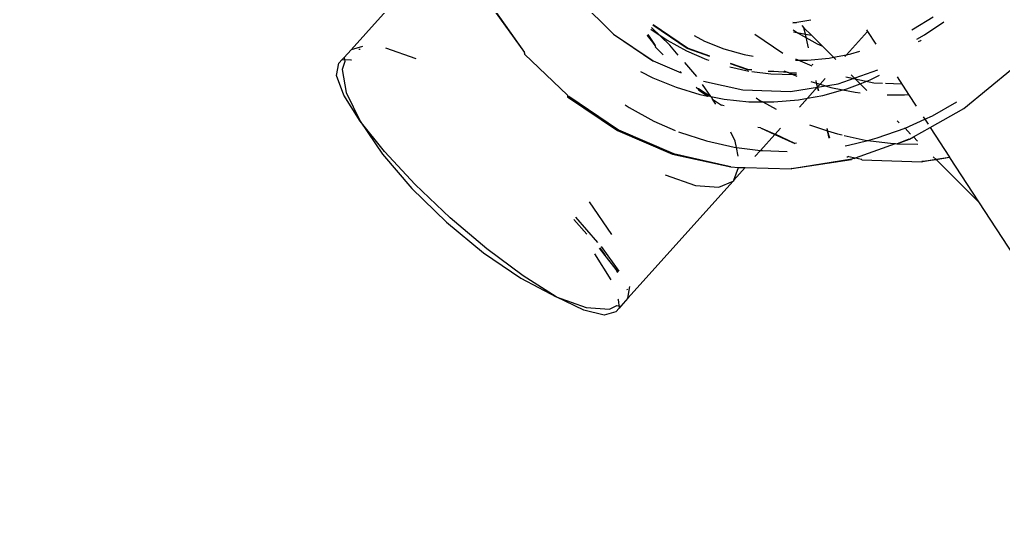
# Model space of a CAD drawing. Header units: millimetres. Extents: x -12551121 to 353735, y 112272 to 285506.
# Drawn here: x 97590.1 to 97657.5, y 178428.7 to 178463.7 of the extents above; entities that cross this region are included whole.
import ezdxf

# ---------------------------------------------------------------- set-up
doc = ezdxf.new("R2010")
doc.units = ezdxf.units.MM
doc.header["$MEASUREMENT"] = 0
doc.layers.add('+AT9-HATCH', color=8, linetype='Continuous')
doc.layers.add('+AT9_Hardscape', color=1, linetype='Continuous')

# ---------------------------------------------------------------- blocks, each defined once
blk = doc.blocks.new('hammock')
at = {"layer": '+AT9_Hardscape', "color": 1}
for p, q in [((965.539, 1444.917), (958.333, 1436.887)), ((967.798, 1440.061), (970.208, 1436.707)), ((967.84, 1440.063), (970.208, 1436.707)), ((973.976, 1440.279), (976.317, 1437.959)), ((973.976, 1440.279), (976.317, 1437.959)), ((973.976, 1440.279), (976.317, 1437.959)), ((981.381, 1436.997), (979.028, 1438.609)), ((988.587, 1438.779), (988.823, 1438.748)), ((989.833, 1438.931), (988.593, 1438.705)), ((996.866, 1438.317), (998.212, 1439.152)), ((997.623, 1437.917), (998.929, 1438.813)), ((976.317, 1437.959), (979.021, 1436.128)), ((976.317, 1437.959), (979.021, 1436.128)), ((976.317, 1437.959), (979.008, 1436.133)), ((978.66, 1437.931), (979.176, 1437.191)), ((978.868, 1438.314), (979.992, 1437.549)), ((980.167, 1437.204), (978.924, 1438.418)), ((981.358, 1436.971), (979.012, 1438.578)), ((985.984, 1437.969), (987.906, 1436.665)), ((985.985, 1437.969), (987.91, 1436.666)), ((985.985, 1437.969), (987.91, 1436.666)), ((988.626, 1438.26), (988.959, 1438.033)), ((988.635, 1438.129), (989.453, 1437.968)), ((988.959, 1438.033), (990.271, 1437.31)), ((989.207, 1438.547), (989.353, 1438.402)), ((989.453, 1437.968), (989.353, 1438.402)), ((989.353, 1438.402), (989.872, 1437.885)), ((989.668, 1437.033), (989.453, 1437.968)), ((989.453, 1437.968), (989.872, 1437.885)), ((992.273, 1436.555), (993.708, 1438.154)), ((993.636, 1438.263), (993.708, 1438.154)), ((993.708, 1438.154), (994.286, 1437.266)), ((996.744, 1438.256), (996.866, 1438.317)), ((997.093, 1437.617), (997.623, 1437.917)), ((978.628, 1437.873), (979.176, 1437.191)), ((979.176, 1437.191), (978.648, 1437.908)), ((979.992, 1437.549), (981.304, 1436.825)), ((981.831, 1437.86), (982.546, 1437.492)), ((982.546, 1437.492), (983.875, 1436.963)), ((989.872, 1437.885), (991.382, 1436.38)), ((990.271, 1437.31), (990.586, 1437.173)), ((997.336, 1437.511), (997.19, 1437.441)), ((997.379, 1437.547), (997.336, 1437.511)), ((958.333, 1436.887), (957.853, 1436.352)), ((959.119, 1437.113), (958.333, 1436.887)), ((958.875, 1436.927), (958.966, 1436.943)), ((962.789, 1436.265), (960.72, 1436.992)), ((970.212, 1436.661), (970.208, 1436.707)), ((970.212, 1436.661), (970.21, 1436.601)), ((970.21, 1436.601), (973.163, 1433.78)), ((979.179, 1437.146), (979.176, 1437.191)), ((979.179, 1437.146), (979.177, 1437.086)), ((979.177, 1437.086), (979.713, 1436.554)), ((980.743, 1436.531), (980.167, 1437.204)), ((981.304, 1436.825), (982.681, 1436.228)), ((982.907, 1436.425), (981.358, 1436.971)), ((982.915, 1436.457), (981.381, 1436.997)), ((983.875, 1436.963), (985.257, 1436.562)), ((992.273, 1436.555), (992.571, 1436.614)), ((992.571, 1436.614), (993.188, 1436.795)), ((957.347, 1435.139), (957.506, 1435.966)), ((957.733, 1436.218), (957.506, 1435.966)), ((957.909, 1436.09), (957.715, 1435.548)), ((957.853, 1436.352), (957.733, 1436.218)), ((957.733, 1436.218), (958.312, 1436.213)), ((957.853, 1436.352), (957.909, 1436.09)), ((958.312, 1436.213), (958.363, 1436.201)), ((979.021, 1436.128), (980.94, 1435.301)), ((979.021, 1436.128), (980.94, 1435.301)), ((979.021, 1436.128), (980.94, 1435.301)), ((982.01, 1435.05), (981.188, 1436.011)), ((982.681, 1436.228), (982.842, 1436.175)), ((985.485, 1435.517), (984.326, 1435.926)), ((985.508, 1435.543), (984.331, 1435.958)), ((985.257, 1436.562), (985.877, 1436.446)), ((988.773, 1436.275), (989.908, 1435.785)), ((988.773, 1436.275), (989.908, 1435.785)), ((988.773, 1436.275), (989.908, 1435.785)), ((988.78, 1436.169), (989.61, 1436.173)), ((989.61, 1436.173), (991.093, 1436.323)), ((989.962, 1435.839), (989.948, 1435.901)), ((991.093, 1436.323), (991.382, 1436.38)), ((991.382, 1436.38), (992.273, 1436.555)), ((991.382, 1436.38), (991.543, 1436.219)), ((992.168, 1436.438), (992.273, 1436.555)), ((957.715, 1435.548), (958.008, 1433.969)), ((978.164, 1435.41), (979.012, 1434.967)), ((980.882, 1435.397), (980.95, 1435.329)), ((984.29, 1435.723), (985.58, 1435.435)), ((985.79, 1435.494), (985.485, 1435.517)), ((985.792, 1435.521), (985.508, 1435.543)), ((985.782, 1435.409), (987.1, 1435.244)), ((987.302, 1435.405), (986.91, 1435.407)), ((987.1, 1435.244), (988.632, 1435.197)), ((988.278, 1435.33), (987.302, 1435.405)), ((987.979, 1435.452), (988.278, 1435.33)), ((988.361, 1435.296), (988.278, 1435.33)), ((988.846, 1435.286), (988.361, 1435.296)), ((988.361, 1435.296), (988.86, 1435.093)), ((988.848, 1435.258), (988.361, 1435.296)), ((991.694, 1434.554), (994.413, 1435.507)), ((991.694, 1434.554), (994.413, 1435.507)), ((991.694, 1434.554), (994.413, 1435.507)), ((1000.306, 1432.862), (1003.649, 1435.611)), ((957.845, 1433.788), (957.347, 1435.139)), ((979.012, 1434.967), (980.599, 1434.32)), ((982.47, 1434.739), (985.174, 1434.14)), ((982.47, 1434.739), (985.174, 1434.14)), ((982.47, 1434.739), (985.174, 1434.14)), ((988.437, 1434.043), (991.694, 1434.554)), ((988.437, 1434.043), (991.694, 1434.554)), ((988.437, 1434.043), (991.694, 1434.554)), ((988.632, 1435.197), (988.851, 1435.211)), ((989.837, 1434.724), (990.225, 1434.607)), ((990.225, 1434.607), (990.184, 1434.787)), ((990.287, 1434.342), (990.225, 1434.607)), ((990.225, 1434.607), (990.462, 1434.537)), ((990.462, 1434.537), (990.819, 1434.935)), ((992.235, 1435.047), (992.921, 1434.895)), ((992.235, 1435.047), (994.141, 1434.625)), ((992.235, 1435.047), (994.141, 1434.625)), ((992.294, 1434.227), (993.198, 1434.569)), ((992.593, 1435.173), (993.198, 1434.569)), ((993.198, 1434.569), (993.891, 1434.832)), ((993.198, 1434.569), (993.658, 1434.111)), ((993.891, 1434.832), (994.544, 1435.149)), ((994.141, 1434.625), (994.743, 1434.607)), ((994.141, 1434.625), (994.743, 1434.607)), ((994.952, 1434.601), (996.044, 1434.568)), ((994.952, 1434.601), (996.044, 1434.568)), ((995.735, 1435.042), (996.528, 1433.825)), ((958.008, 1433.969), (958.966, 1432.005)), ((980.599, 1434.32), (982.234, 1433.83)), ((981.97, 1434.319), (982.133, 1434.203)), ((982.13, 1434.264), (982.133, 1434.203)), ((982.171, 1434.165), (982.133, 1434.203)), ((982.133, 1434.203), (982.136, 1434.155)), ((982.136, 1434.155), (982.772, 1433.723)), ((982.171, 1434.165), (982.213, 1434.188)), ((982.772, 1433.723), (982.171, 1434.165)), ((982.213, 1434.188), (982.977, 1433.683)), ((982.977, 1433.683), (982.411, 1434.513)), ((985.174, 1434.14), (988.437, 1434.043)), ((985.174, 1434.14), (988.437, 1434.043)), ((985.174, 1434.14), (988.437, 1434.043)), ((989.601, 1433.578), (990.287, 1434.342)), ((990.287, 1434.342), (990.462, 1434.537)), ((990.344, 1434.09), (990.287, 1434.342)), ((990.371, 1434.084), (990.287, 1434.342)), ((990.462, 1434.537), (991.201, 1434.315)), ((990.653, 1433.769), (992.024, 1434.151)), ((991.201, 1434.315), (992.024, 1434.151)), ((992.024, 1434.151), (992.294, 1434.227)), ((992.024, 1434.151), (992.87, 1433.984)), ((992.87, 1433.984), (993.199, 1433.95)), ((958.966, 1432.005), (957.845, 1433.788)), ((973.163, 1433.78), (973.166, 1433.718)), ((973.204, 1433.681), (973.166, 1433.718)), ((973.166, 1433.718), (973.168, 1433.67)), ((973.168, 1433.67), (976.584, 1431.356)), ((973.204, 1433.681), (973.246, 1433.703)), ((976.616, 1431.37), (973.204, 1433.681)), ((973.246, 1433.703), (976.652, 1431.396)), ((982.234, 1433.83), (982.772, 1433.723)), ((982.951, 1433.688), (982.772, 1433.723)), ((982.951, 1433.688), (982.977, 1433.683)), ((982.994, 1433.659), (982.951, 1433.688)), ((982.977, 1433.683), (983.902, 1433.499)), ((982.994, 1433.659), (982.977, 1433.683)), ((982.994, 1433.659), (983.102, 1433.5)), ((983.102, 1433.5), (983.71, 1433.088)), ((983.325, 1433.174), (983.102, 1433.5)), ((983.902, 1433.499), (985.592, 1433.328)), ((985.592, 1433.328), (986.537, 1433.322)), ((986.078, 1433.61), (986.344, 1433.428)), ((986.344, 1433.428), (986.537, 1433.322)), ((986.537, 1433.322), (987.289, 1433.317)), ((986.537, 1433.322), (987.453, 1432.817)), ((987.289, 1433.317), (988.981, 1433.465)), ((988.981, 1433.465), (989.601, 1433.578)), ((989.049, 1432.962), (989.601, 1433.578)), ((989.601, 1433.578), (990.653, 1433.769)), ((995.056, 1433.809), (996.256, 1433.802)), ((996.256, 1433.802), (996.528, 1433.825)), ((996.528, 1433.825), (997.042, 1433.038)), ((998.159, 1432.372), (999.831, 1433.318)), ((977.11, 1433.125), (977.377, 1432.944)), ((977.377, 1432.944), (979.066, 1432.012)), ((983.897, 1433.047), (983.71, 1433.088)), ((998.003, 1431.563), (1000.306, 1432.862)), ((960.634, 1429.913), (958.966, 1432.005)), ((958.966, 1432.005), (960.485, 1429.748)), ((979.066, 1432.012), (980.547, 1431.37)), ((995.75, 1432.025), (995.88, 1431.896)), ((996.29, 1431.522), (997.632, 1432.133)), ((997.528, 1432.292), (997.632, 1432.133)), ((997.632, 1432.133), (998.159, 1432.372)), ((997.632, 1432.133), (997.856, 1431.789)), ((976.584, 1431.356), (980.353, 1429.731)), ((980.381, 1429.746), (976.616, 1431.37)), ((976.652, 1431.396), (980.412, 1429.775)), ((980.77, 1431.273), (980.837, 1431.244)), ((980.837, 1431.244), (982.678, 1430.646)), ((984.656, 1430.623), (984.361, 1431.243)), ((986.379, 1431.553), (986.208, 1431.558)), ((986.379, 1431.553), (987.392, 1431.116)), ((986.379, 1431.553), (987.365, 1431.086)), ((987.392, 1431.116), (987.747, 1431.512)), ((989.737, 1431.758), (989.804, 1431.729)), ((989.804, 1431.729), (990.975, 1431.348)), ((990.975, 1431.348), (990.942, 1431.491)), ((990.975, 1431.348), (990.976, 1431.484)), ((991.092, 1430.84), (990.975, 1431.348)), ((991.125, 1430.845), (990.975, 1431.348)), ((990.975, 1431.348), (991.645, 1431.13)), ((994.372, 1430.849), (996.29, 1431.522)), ((996.222, 1431.555), (996.29, 1431.522)), ((996.29, 1431.522), (996.662, 1431.116)), ((996.86, 1430.919), (998.003, 1431.563)), ((998.003, 1431.563), (999.322, 1429.538)), ((982.678, 1430.646), (984.574, 1430.223)), ((984.733, 1430.203), (984.656, 1430.623)), ((986.387, 1429.996), (987.365, 1431.086)), ((987.365, 1431.086), (987.392, 1431.116)), ((987.365, 1431.086), (988.732, 1430.469)), ((988.732, 1430.469), (987.392, 1431.116)), ((991.645, 1431.13), (991.972, 1431.057)), ((992.117, 1431.025), (993.541, 1430.708)), ((992.42, 1430.356), (993.724, 1430.685)), ((993.541, 1430.708), (993.724, 1430.685)), ((993.724, 1430.685), (994.372, 1430.849)), ((993.724, 1430.685), (995.478, 1430.465)), ((995.71, 1430.458), (996.557, 1430.785)), ((995.71, 1430.458), (996.58, 1430.761)), ((996.58, 1430.761), (996.86, 1430.919)), ((996.86, 1430.919), (997.145, 1430.635)), ((962.735, 1427.653), (960.634, 1429.913)), ((984.574, 1430.223), (984.733, 1430.203)), ((984.843, 1429.605), (984.733, 1430.203)), ((984.733, 1430.203), (986.387, 1429.996)), ((986.005, 1429.57), (986.387, 1429.996)), ((986.387, 1429.996), (986.511, 1429.981)), ((986.511, 1429.981), (988.203, 1429.929)), ((988.849, 1430.488), (988.732, 1430.469)), ((992.181, 1430.318), (992.42, 1430.356)), ((992.895, 1429.481), (995.631, 1430.461)), ((995.478, 1430.465), (995.631, 1430.461)), ((995.631, 1430.461), (995.71, 1430.458)), ((995.71, 1430.458), (997.17, 1430.414)), ((960.485, 1429.748), (962.501, 1427.393)), ((980.353, 1429.731), (984.352, 1428.867)), ((984.352, 1428.867), (980.381, 1429.746)), ((980.412, 1429.775), (984.337, 1428.905)), ((992.62, 1429.382), (988.507, 1428.737)), ((988.527, 1428.767), (992.636, 1429.412)), ((988.527, 1428.767), (992.62, 1429.382)), ((992.3, 1429.556), (992.356, 1429.565)), ((992.442, 1429.581), (992.356, 1429.565)), ((992.442, 1429.581), (992.857, 1429.489)), ((992.636, 1429.412), (992.62, 1429.382)), ((992.636, 1429.412), (992.776, 1429.461)), ((992.776, 1429.461), (992.816, 1429.452)), ((992.816, 1429.452), (992.857, 1429.489)), ((992.857, 1429.489), (992.895, 1429.481)), ((992.895, 1429.481), (993.304, 1429.39)), ((993.319, 1429.352), (993.304, 1429.39)), ((993.319, 1429.352), (997.443, 1429.223)), ((997.426, 1429.253), (997.494, 1429.251)), ((997.443, 1429.223), (997.494, 1429.251)), ((997.474, 1429.222), (997.443, 1429.223)), ((998.415, 1429.369), (997.474, 1429.222)), ((997.494, 1429.251), (998.415, 1429.369)), ((998.221, 1429.562), (998.415, 1429.369)), ((998.415, 1429.369), (999.322, 1429.538)), ((999.338, 1429.514), (998.415, 1429.369)), ((998.415, 1429.369), (1001.321, 1426.472)), ((999.322, 1429.538), (999.338, 1429.514)), ((999.338, 1429.514), (1001.321, 1426.472)), ((984.352, 1428.867), (984.871, 1428.828)), ((984.565, 1427.966), (984.871, 1428.828)), ((984.565, 1427.966), (985.327, 1428.815)), ((984.871, 1428.828), (985.327, 1428.815)), ((985.327, 1428.815), (988.476, 1428.738)), ((988.459, 1428.769), (988.527, 1428.767)), ((988.476, 1428.738), (988.527, 1428.767)), ((988.507, 1428.737), (988.476, 1428.738)), ((984.504, 1427.898), (977.297, 1419.868)), ((979.862, 1428.313), (981.933, 1427.589)), ((983.537, 1427.471), (984.504, 1427.898)), ((984.565, 1427.966), (984.504, 1427.898)), ((962.501, 1427.393), (964.863, 1425.088)), ((965.125, 1425.38), (962.735, 1427.653)), ((981.933, 1427.589), (983.537, 1427.471)), ((976.199, 1424.231), (974.666, 1426.474)), ((1001.321, 1426.472), (1013.649, 1407.556)), ((967.643, 1423.248), (965.125, 1425.38)), ((974.49, 1424.267), (973.587, 1425.272)), ((973.716, 1425.415), (975.208, 1423.693)), ((964.863, 1425.088), (967.41, 1422.988)), ((970.116, 1421.403), (967.643, 1423.248)), ((975.752, 1422.791), (975.361, 1423.297)), ((975.38, 1423.318), (975.752, 1422.791)), ((975.457, 1423.405), (976.674, 1421.729)), ((967.41, 1422.988), (969.968, 1421.238)), ((975.011, 1422.907), (976.132, 1421.125)), ((976.42, 1421.926), (975.752, 1422.791)), ((976.619, 1421.668), (976.42, 1421.926)), ((976.42, 1421.926), (976.581, 1421.625)), ((976.42, 1421.926), (976.612, 1421.659)), ((969.968, 1421.238), (972.376, 1419.971)), ((972.376, 1419.971), (970.116, 1421.403)), ((977.246, 1420.461), (977.277, 1420.496)), ((977.279, 1420.411), (977.246, 1420.461)), ((977.297, 1419.868), (977.437, 1420.673)), ((974.269, 1419.049), (972.376, 1419.971)), ((972.376, 1419.971), (974.431, 1419.23)), ((976.612, 1419.823), (976.63, 1419.774)), ((976.63, 1419.774), (976.697, 1419.199)), ((977.297, 1419.868), (976.817, 1419.333)), ((974.431, 1419.23), (976.033, 1419.109)), ((976.033, 1419.109), (976.55, 1419.361)), ((976.697, 1419.199), (976.471, 1418.947)), ((976.55, 1419.361), (976.817, 1419.333)), ((976.817, 1419.333), (976.697, 1419.199)), ((975.665, 1418.699), (974.269, 1419.049)), ((976.471, 1418.947), (975.665, 1418.699))]:
    blk.add_line(p, q, dxfattribs=at)

msp = doc.modelspace()

# ---------------------------------------------------------------- hatches: boundary and pattern name
at = {"layer": '+AT9-HATCH'}
h = msp.add_hatch(dxfattribs=at)
h.set_pattern_fill('ANSI38', color=62, scale=100)
h.set_pattern_definition([(45, (4874355.9, 2835157.78), (-224.506403, 224.506403), []), (135, (4874355.9, 2835157.78), (-673.51921, 224.506403), [793.75, -476.25])])
h.paths.add_polyline_path([(94992.219, 180226.465), (94842.22, 180226.465), (94842.22, 176851.478), (95292.22, 176851.478, 0.414214), (96192.22, 177751.478), (96192.22, 178626.478, -0.414214), (97292.22, 179726.478), (99092.22, 179726.478), (99092.22, 180226.478), (94992.22, 180226.478)], is_closed=False)
h = msp.add_hatch(dxfattribs=at)
h.set_pattern_fill('LINE', color=8, scale=750)
h.paths.add_polyline_path([(98342.22, 176851.465), (98342.22, 179526.478), (97292.22, 179526.478, 0.414214), (96392.22, 178626.478), (96392.22, 177751.478, -0.414214), (95292.22, 176651.478), (94892.22, 176651.478), (94892.22, 174751.478), (96392.22, 174751.478, 0.414214), (97292.22, 175651.478), (97292.22, 176001.463), (97292.22, 176451.465, -0.414214), (97692.22, 176851.465), (98342.22, 176851.465)], is_closed=False)
h.paths.add_polyline_path([(98392.22, 179526.478), (98392.22, 176851.465), (98692.22, 176851.465), (98692.22, 179526.478)])
h.paths.add_polyline_path([(98742.22, 179526.478), (98742.22, 176851.465), (99042.22, 176851.465), (99042.22, 179526.478)])
h.paths.add_polyline_path([(99367.22, 179526.478), (99367.22, 176851.465), (99667.22, 176851.465), (99667.22, 179526.478)])
h.paths.add_polyline_path([(99717.22, 179526.478), (99717.22, 176851.465), (100017.22, 176851.465), (100017.22, 179526.478)])
h.paths.add_polyline_path([(100067.22, 179526.478), (100067.22, 176851.465), (100367.22, 176851.465), (100367.22, 179526.478)])
h.paths.add_polyline_path([(100417.22, 179526.478), (100417.22, 176851.465), (100717.22, 176851.465), (100717.22, 179526.478)])
h.paths.add_polyline_path([(101067.22, 176716.036), (101067.22, 179526.478), (100767.22, 179526.478), (100767.22, 176851.461), (100767.22, 176851.461, -0.21525)])
h.paths.add_polyline_path([(101117.22, 179526.478), (101117.22, 173451.489), (101417.22, 173451.489), (101417.22, 179503.975, 0.056082), (101217.22, 179526.478), (101117.22, 179526.478)], is_closed=False)
h.paths.add_polyline_path([(101467.22, 179491.059), (101467.22, 173451.489), (101767.22, 173451.489), (101767.22, 179338.869, 0.094274)])
h.paths.add_polyline_path([(102117.22, 178626.63, 0.213378), (101817.22, 179297.299), (101817.22, 173451.489), (102117.22, 173451.489), (102117.22, 178626.478)], is_closed=False)
h.paths.add_polyline_path([(101817.22, 173101.461), (101817.22, 170101.461), (102117.22, 170101.461), (102117.22, 173101.461)])
h.paths.add_polyline_path([(101467.22, 173101.461), (101467.22, 170101.461), (101767.22, 170101.461), (101767.22, 173101.461)])
h.paths.add_polyline_path([(101117.22, 173101.461), (101117.22, 170101.461), (101417.22, 170101.461), (101417.22, 173101.461)])
h.paths.add_polyline_path([(101117.22, 169801.461), (101117.22, 166601.461), (101417.22, 166601.461), (101417.22, 169801.461)])
h.paths.add_polyline_path([(101467.22, 169801.461), (101467.22, 166601.461), (101767.22, 166601.461), (101767.22, 169801.461)])
h.paths.add_polyline_path([(101817.22, 169801.461), (101817.22, 166601.461), (102117.22, 166601.461), (102117.22, 169801.461)])
h.paths.add_polyline_path([(102517.22, 169801.461), (102817.22, 169801.461), (102817.22, 166601.461), (102517.22, 166601.461)])
h.paths.add_polyline_path([(102167.22, 169801.461), (102467.22, 169801.461), (102467.22, 166601.461), (102167.22, 166601.461)])
h.paths.add_polyline_path([(102867.22, 169801.461), (103167.22, 169801.461), (103167.22, 166601.461), (102867.22, 166601.461)])
h.paths.add_polyline_path([(102867.22, 173101.461), (103167.22, 173101.461), (103167.22, 170101.461), (102867.22, 170101.461)])
h.paths.add_polyline_path([(102167.22, 173101.461), (102467.22, 173101.461), (102467.22, 170101.461), (102167.22, 170101.461)])
h.paths.add_polyline_path([(102517.22, 173101.461), (102817.22, 173101.461), (102817.22, 170101.461), (102517.22, 170101.461)])

# ---------------------------------------------------------------- block references
msp.add_blockref('hammock', (96654.457, 177024.699))

doc.saveas('drawing.dxf')
